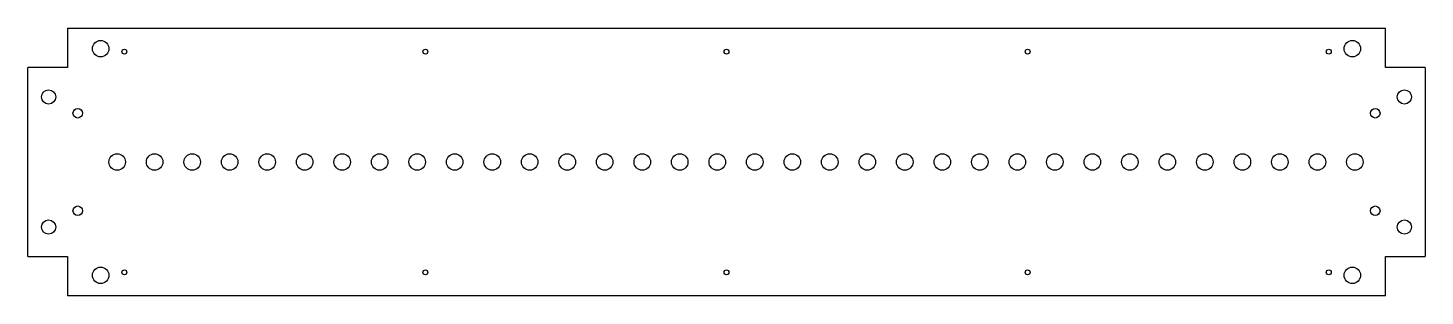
# Model space of a CAD drawing. Extents: x -591 to 591, y -113 to 113.
import ezdxf

# ---------------------------------------------------------------- set-up
doc = ezdxf.new("R2010")
doc.units = 0
doc.layers.get('0').update_dxf_attribs({"linetype": 'CONTINUOUS'})

msp = doc.modelspace()

# ---------------------------------------------------------------- linework, layer by layer
at = {"color": 7, "linetype": 'CONTINUOUS'}
for p, q in [((-557.8, 113.3), (-557.8, 79.8)), ((-557.8, 113.3), (557.8, 113.3)), ((557.8, 79.8), (557.8, 113.3)), ((-591.3, -79.8), (-591.3, 79.8)), ((-557.8, 79.8), (-591.3, 79.8)), ((591.3, 79.8), (557.8, 79.8)), ((591.3, 79.8), (591.3, -79.8)), ((-591.3, -79.8), (-557.8, -79.8)), ((-557.8, -79.8), (-557.8, -113.3)), ((557.8, -79.8), (591.3, -79.8)), ((557.8, -113.3), (557.8, -79.8)), ((557.8, -113.3), (-557.8, -113.3))]:
    msp.add_line(p, q, dxfattribs=at)
for centre, radius in [((-529.8, 95.8), 7), ((-509.7, 93.3), 2.1), ((-254.9, 93.3), 2.1), ((0, 93.3), 2.1), ((254.9, 93.3), 2.1), ((509.8, 93.3), 2.1), ((529.8, 95.8), 7), ((-573.8, 55), 6), ((573.8, 55), 6), ((-549.2, 41.2), 4), ((549.2, 41.2), 4), ((-515.8, 0), 7), ((-484.1, 0), 7), ((-452.3, 0), 7), ((-420.6, 0), 7), ((-388.8, 0), 7), ((-357.1, 0), 7), ((-325.3, 0), 7), ((-293.6, 0), 7), ((-261.8, 0), 7), ((-230.1, 0), 7), ((-198.3, 0), 7), ((-166.6, 0), 7), ((-134.8, 0), 7), ((-103.1, 0), 7), ((-71.3, 0), 7), ((-39.6, 0), 7), ((-7.8, 0), 7), ((23.9, 0), 7), ((55.7, 0), 7), ((87.4, 0), 7), ((119.2, 0), 7), ((150.9, 0), 7), ((182.7, 0), 7), ((214.4, 0), 7), ((246.2, 0), 7), ((277.9, 0), 7), ((309.7, 0), 7), ((341.4, 0), 7), ((373.2, 0), 7), ((404.9, 0), 7), ((436.7, 0), 7), ((468.4, 0), 7), ((500.2, 0), 7), ((531.9, 0), 7), ((-549.2, -41.2), 4), ((549.2, -41.2), 4), ((-573.8, -55), 6), ((573.8, -55), 6), ((-529.8, -95.8), 7), ((-509.7, -93.3), 2.1), ((-254.9, -93.3), 2.1), ((0, -93.3), 2.1), ((254.9, -93.3), 2.1), ((509.8, -93.3), 2.1), ((529.8, -95.8), 7)]:
    msp.add_circle(centre, radius, dxfattribs=at)

doc.saveas('drawing.dxf')
